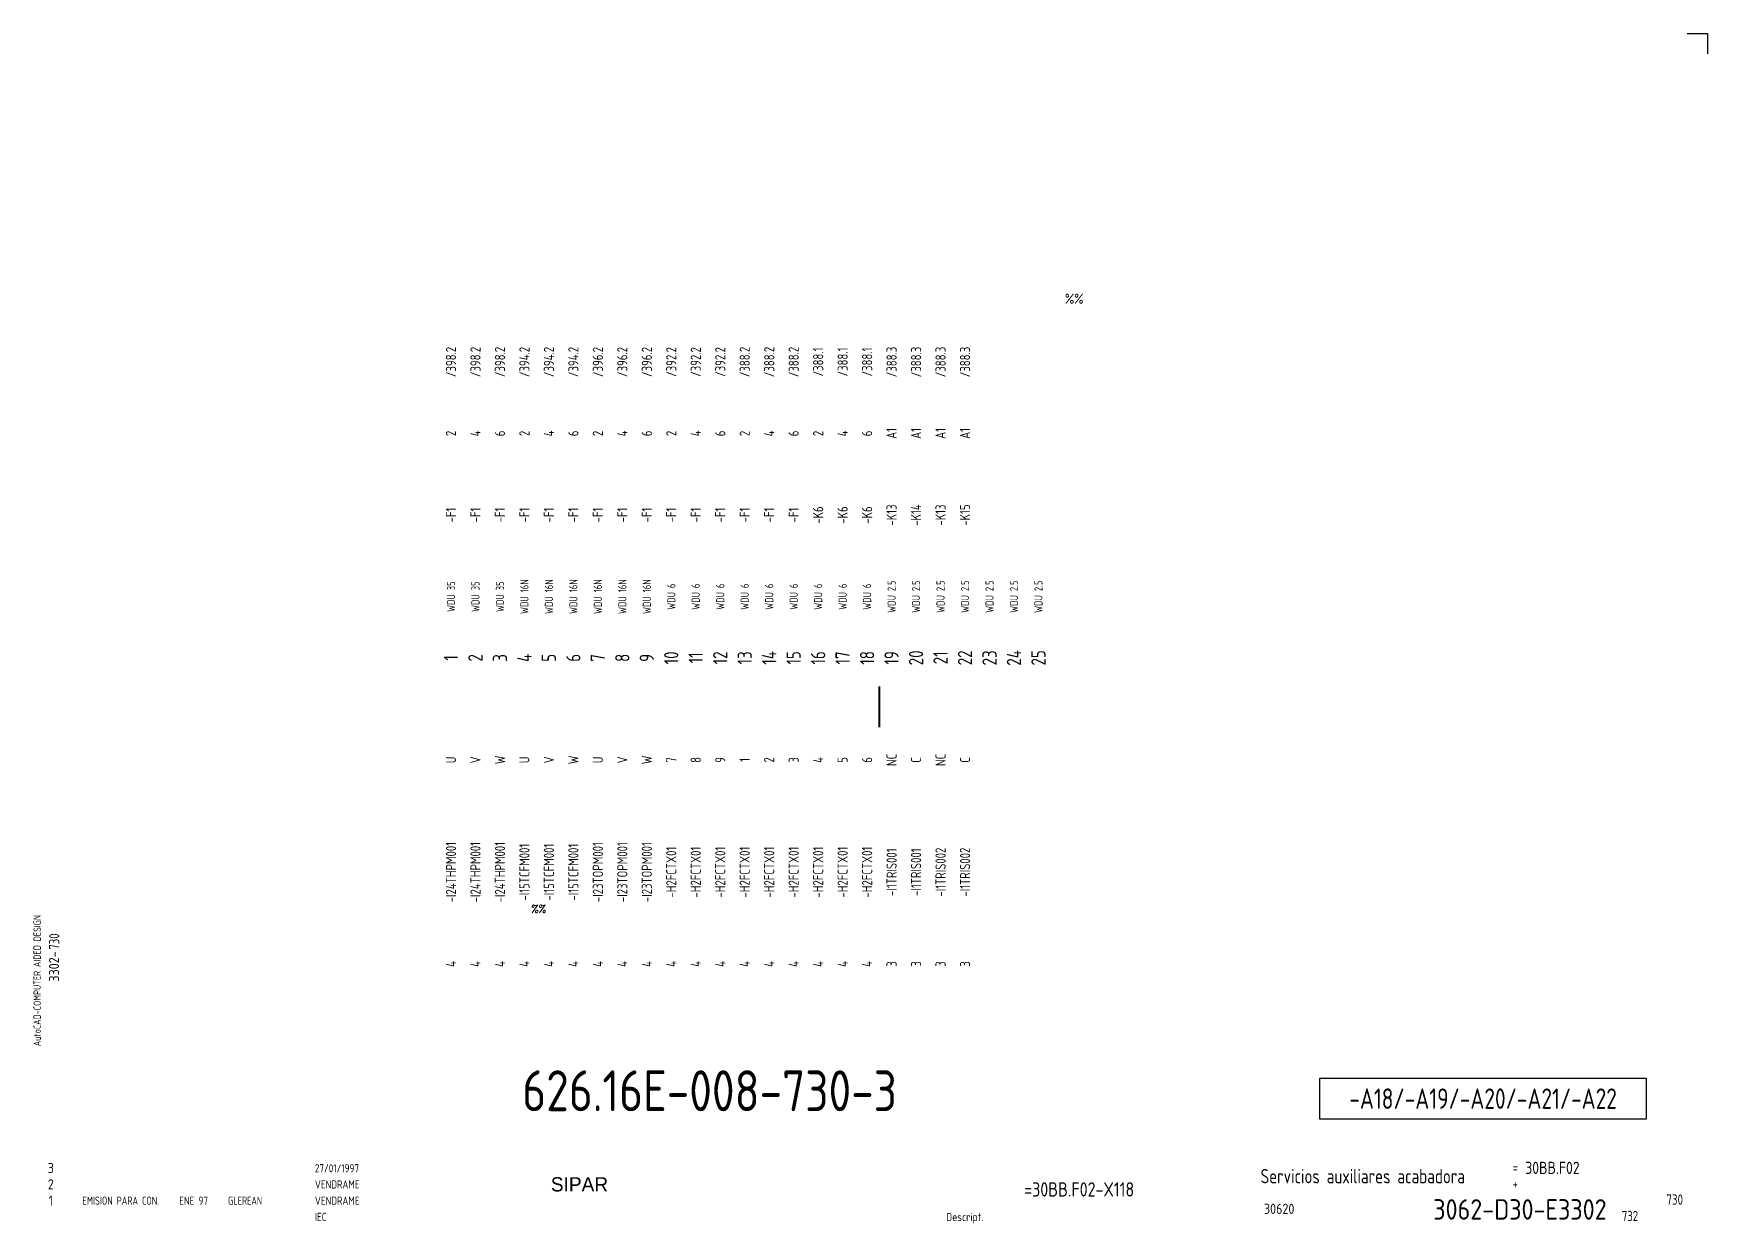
# Model space of a CAD drawing. Extents: x 10 to 420, y 5 to 297.
import ezdxf
from ezdxf.enums import TextEntityAlignment as Align

# ---------------------------------------------------------------- set-up
doc = ezdxf.new("R2010")
doc.units = 0
doc.header["$LTSCALE"] = 8
doc.header["$MEASUREMENT"] = 0
doc.layers.get('0').update_dxf_attribs({"linetype": 'CONTINUOUS'})
doc.layers.add('CART', color=7, linetype='CONTINUOUS')
doc.styles.add('DIN', font='DIN', dxfattribs={"width": 0.85})
doc.styles.add('SIMPLEX', font='SIMPLEX', dxfattribs={"width": 0.9})
doc.styles.add('UNIV', font='UNIV')

# ---------------------------------------------------------------- blocks, each defined once
blk = doc.blocks.new('WB-FG100')
at = {"layer": 'CART', "color": 1}
for p, q in [((415, 297), (420, 297)), ((420, 297), (420, 292))]:
    blk.add_line(p, q, dxfattribs=at)
at = {"layer": 'CART', "color": 1, "style": 'DIN', "width": 0.8}
blk.add_text('AutoCAD-COMPUTER AIDED DESIGN', height=1.8, rotation=90, dxfattribs=at).set_placement((11.47, 48.84))
at = {"layer": 'CART', "color": 3, "style": 'DIN', "width": 0.8}
for s, p in [('=', (372.24, 17.91)), ('+', (372.24, 13.87))]:
    blk.add_text(s, height=2.5, dxfattribs=at).set_placement(p)
at = {"layer": 'CART', "color": 7, "style": 'DIN', "width": 0.9}
blk.add_attdef('FILE', text='', height=2.5, rotation=90, dxfattribs=at).set_placement((15.95, 68.38), align=Align.CENTER)
for tag, p in [('MOD-3', (13.92, 19)), ('MOD-2', (13.92, 15)), ('MOD-1', (13.92, 11)), ('NR.COMMESSA', (315, 9))]:
    blk.add_attdef(tag, text='', height=2.5, dxfattribs=at).set_placement(p, align=Align.MIDDLE)
at = {"layer": 'CART', "color": 7, "style": 'DIN'}
for tag, width, p in [('REV-3', 0.9, (21.66, 19)), ('DATA-3', 0.9, (45.37, 19)), ('NOME-3', 0.9, (57.37, 19)), ('REV-2', 0.9, (21.66, 15)), ('DATA-2', 0.9, (45.37, 15)), ('NOME-2', 0.9, (57.37, 15)), ('REV-1', 0.9, (21.66, 11)), ('DATA-1', 0.9, (45.37, 11)), ('NOME-1', 0.7, (57.37, 11))]:
    blk.add_attdef(tag, text='', height=2, dxfattribs=dict(at, width=width)).set_placement(p, align=Align.MIDDLE_LEFT)
at = {"layer": 'CART', "color": 7, "style": 'DIN', "width": 0.9}
for tag, p, height in [('DATA', (78.64, 17.94), 2), ('ESECUTORE', (78.64, 13.97), 2), ('CONTROLLORE', (78.64, 9.99), 2), ('SEGUE', (398.93, 5.65), 2.8), ('NORMA', (78.64, 6.01), 2)]:
    blk.add_attdef(tag, p, '', height=height, dxfattribs=at)
at = {"layer": 'CART', "color": 2, "style": 'DIN', "width": 0.9}
for tag, p in [('TITOLO-1/3', (266.5, 18.23)), ('TITOLO-1/2', (266.5, 15.73)), ('TITOLO-2/3', (266.5, 13.18)), ('TITOLO-2/2', (266.5, 10.68)), ('TITOLO-3/3', (266.5, 8.13))]:
    blk.add_attdef(tag, text='', height=3.5, dxfattribs=at).set_placement(p, align=Align.MIDDLE)
at = {"layer": 'CART', "color": 3, "style": 'DIN', "width": 0.9}
blk.add_attdef('ASSIEME', text='', height=3.5, dxfattribs=at).set_placement((334, 17), align=Align.MIDDLE)
at = {"layer": 'CART', "color": 3, "style": 'DIN', "width": 0.85}
for tag, p in [('=', (375.33, 16.63)), ('+', (375.33, 12.76))]:
    blk.add_attdef(tag, text='', height=3, dxfattribs=at).set_placement(p, align=Align.BOTTOM_LEFT)
at = {"layer": 'CART', "color": 3, "style": 'DIN', "width": 0.9}
blk.add_attdef('FOGLIO', text='', height=2.8, dxfattribs=at).set_placement((414.2, 9.56), align=Align.RIGHT)
at = {"layer": 'CART', "color": 2, "style": 'DIN', "width": 0.9}
blk.add_attdef('DISEGNO', text='', height=5, dxfattribs=at).set_placement((395.27, 6.35), align=Align.RIGHT)
at = {"layer": 'CART', "color": 1, "style": 'DIN', "width": 0.9}
blk.add_attdef('TIPOLOGIA', (233.37, 6), '', height=2, dxfattribs=at)

msp = doc.modelspace()

# ---------------------------------------------------------------- linework, layer by layer
at = {"color": 2}
for p, q in [((325, 31), (325, 41)), ((325, 41), (405, 41)), ((405, 41), (405, 31)), ((405, 31), (325, 31))]:
    msp.add_line(p, q, dxfattribs=at)
at = {"linetype": 'Continuous', "const_width": 0.5}
msp.add_lwpolyline([(217, 127), (217, 137)], dxfattribs=at)

# ---------------------------------------------------------------- block references
at = {"layer": 'CART'}
ref = msp.add_blockref('WB-FG100', (0, 0), dxfattribs=at)
ref.add_attrib('TIPOLOGIA', 'Descript.', (233.37, 6), dxfattribs={"color": 1, "height": 2, "style": 'DIN', "width": 0.9})
ref.add_attrib('ASSIEME', 'Servicios auxiliares acabadora', dxfattribs={"color": 3, "height": 3.5, "style": 'DIN', "width": 0.8}).set_placement((335.5, 17), align=Align.MIDDLE)
ref.add_attrib('=', '30BB.F02', dxfattribs={"color": 3, "height": 3, "style": 'DIN', "width": 0.85}).set_placement((375.33, 16.63), align=Align.BOTTOM_LEFT)
ref.add_attrib('NR.COMMESSA', '30620', dxfattribs={"color": 7, "height": 2.5, "style": 'DIN', "width": 0.9}).set_placement((315, 9), align=Align.MIDDLE)
ref.add_attrib('DISEGNO', '3062-D30-E3302', dxfattribs={"color": 2, "height": 5, "style": 'DIN', "width": 0.9}).set_placement((395.27, 6.35), align=Align.RIGHT)
ref.add_attrib('DATA', '27/01/1997', (78.64, 17.94), dxfattribs={"color": 7, "height": 2, "style": 'DIN', "width": 0.85})
ref.add_attrib('ESECUTORE', 'VENDRAME', (78.64, 13.97), dxfattribs={"color": 7, "height": 2, "style": 'DIN', "width": 0.85})
ref.add_attrib('CONTROLLORE', 'VENDRAME', (78.64, 9.99), dxfattribs={"color": 7, "height": 2, "style": 'DIN', "width": 0.85})
ref.add_attrib('NORMA', 'IEC', (78.64, 6.01), dxfattribs={"color": 7, "height": 2, "style": 'DIN', "width": 0.85})
ref.add_attrib('MOD-1', '1', dxfattribs={"color": 7, "height": 2.5, "style": 'DIN', "width": 0.9}).set_placement((13.92, 11), align=Align.MIDDLE)
ref.add_attrib('REV-1', 'EMISION PARA CON.', dxfattribs={"color": 7, "height": 2, "style": 'DIN', "width": 0.8}).set_placement((21.66, 11), align=Align.MIDDLE_LEFT)
ref.add_attrib('DATA-1', 'ENE 97', dxfattribs={"color": 7, "height": 2, "style": 'DIN', "width": 0.85}).set_placement((45.37, 11), align=Align.MIDDLE_LEFT)
ref.add_attrib('NOME-1', 'GLEREAN', dxfattribs={"color": 7, "height": 2, "style": 'DIN', "width": 0.7}).set_placement((57.37, 11), align=Align.MIDDLE_LEFT)
ref.add_attrib('MOD-2', '2', dxfattribs={"color": 7, "height": 2.5, "style": 'DIN', "width": 0.9}).set_placement((13.92, 15), align=Align.MIDDLE)
ref.add_attrib('MOD-3', '3', dxfattribs={"color": 7, "height": 2.5, "style": 'DIN', "width": 0.9}).set_placement((13.92, 19), align=Align.MIDDLE)
ref.add_attrib('FILE', '3302-', dxfattribs={"color": 7, "height": 2.5, "rotation": 90, "style": 'DIN', "width": 0.9}).set_placement((15.95, 68.38), align=Align.CENTER)

# ---------------------------------------------------------------- texts
at = {"style": 'DIN'}
for s, width, p in [('%%', 0.85, (262.5, 230.75)), ('732', 0.8, (399, 6))]:
    msp.add_text(s, height=2.5, dxfattribs=dict(at, width=width)).set_placement(p)
at = {"style": 'DIN', "width": 0.8}
for s, height, p in [('/398.2', 2.5, (112, 216.5)), ('/398.2', 2.5, (118, 216.5)), ('/398.2', 2.5, (124, 216.5)), ('/394.2', 2.5, (130, 216.5)), ('/394.2', 2.5, (136, 216.5)), ('/394.2', 2.5, (142, 216.5)), ('/396.2', 2.5, (148, 216.5)), ('/396.2', 2.5, (154, 216.5)), ('/396.2', 2.5, (160, 216.5)), ('/392.2', 2.5, (166, 216.5)), ('/392.2', 2.5, (172, 216.5)), ('/392.2', 2.5, (178, 216.5)), ('/388.2', 2.5, (184, 216.5)), ('/388.2', 2.5, (190, 216.5)), ('/388.2', 2.5, (196, 216.5)), ('/388.1', 2.5, (202, 216.5)), ('/388.1', 2.5, (208, 216.5)), ('/388.1', 2.5, (214, 216.5)), ('/388.3', 2.5, (220, 216.5)), ('/388.3', 2.5, (226, 216.5)), ('/388.3', 2.5, (232, 216.5)), ('/388.3', 2.5, (238, 216.5)), ('2', 2.5, (112, 199)), ('4', 2.5, (118, 199)), ('6', 2.5, (124, 199)), ('2', 2.5, (130, 199)), ('4', 2.5, (136, 199)), ('6', 2.5, (142, 199)), ('2', 2.5, (148, 199)), ('4', 2.5, (154, 199)), ('6', 2.5, (160, 199)), ('2', 2.5, (166, 199)), ('4', 2.5, (172, 199)), ('6', 2.5, (178, 199)), ('2', 2.5, (184, 199)), ('4', 2.5, (190, 199)), ('6', 2.5, (196, 199)), ('2', 2.5, (202, 199)), ('4', 2.5, (208, 199)), ('6', 2.5, (214, 199)), ('A1', 2.5, (220, 199)), ('A1', 2.5, (226, 199)), ('A1', 2.5, (232, 199)), ('A1', 2.5, (238, 199)), ('-K6', 2.5, (202, 179)), ('-K6', 2.5, (208, 179)), ('-K6', 2.5, (214, 179)), ('-K13', 2.5, (220, 179)), ('-K14', 2.5, (226, 179)), ('-K13', 2.5, (232, 179)), ('-K15', 2.5, (238, 179)), ('-F1', 2.5, (112, 179)), ('-F1', 2.5, (118, 179)), ('-F1', 2.5, (124, 179)), ('-F1', 2.5, (130, 179)), ('-F1', 2.5, (136, 179)), ('-F1', 2.5, (142, 179)), ('-F1', 2.5, (148, 179)), ('-F1', 2.5, (154, 179)), ('-F1', 2.5, (160, 179)), ('-F1', 2.5, (166, 179)), ('-F1', 2.5, (172, 179)), ('-F1', 2.5, (178, 179)), ('-F1', 2.5, (184, 179)), ('-F1', 2.5, (190, 179)), ('-F1', 2.5, (196, 179)), ('WDU 35', 2, (112, 159)), ('WDU 35', 2, (118, 159)), ('WDU 35', 2, (124, 159)), ('WDU 16N', 2, (130, 159)), ('WDU 16N', 2, (136, 159)), ('WDU 16N', 2, (142, 159)), ('WDU 16N', 2, (148, 159)), ('WDU 16N', 2, (154, 159)), ('WDU 16N', 2, (160, 159)), ('WDU 6', 2, (166, 159)), ('WDU 6', 2, (172, 159)), ('WDU 6', 2, (178, 159)), ('WDU 6', 2, (184, 159)), ('WDU 6', 2, (190, 159)), ('WDU 6', 2, (196, 159)), ('WDU 6', 2, (202, 159)), ('WDU 6', 2, (208, 159)), ('WDU 6', 2, (214, 159)), ('WDU 2.5', 2, (220, 159)), ('WDU 2.5', 2, (226, 159)), ('WDU 2.5', 2, (232, 159)), ('WDU 2.5', 2, (238, 159)), ('WDU 2.5', 2, (244, 159)), ('WDU 2.5', 2, (250, 159)), ('WDU 2.5', 2, (256, 159)), ('U', 2.5, (112, 119)), ('V', 2.5, (118, 119)), ('W', 2.5, (124, 119)), ('U', 2.5, (130, 119)), ('V', 2.5, (136, 119)), ('W', 2.5, (142, 119)), ('U', 2.5, (148, 119)), ('V', 2.5, (154, 119)), ('W', 2.5, (160, 119)), ('7', 2.5, (166, 119)), ('8', 2.5, (172, 119)), ('9', 2.5, (178, 119)), ('1', 2.5, (184, 119)), ('2', 2.5, (190, 119)), ('3', 2.5, (196, 119)), ('4', 2.5, (202, 119)), ('5', 2.5, (208, 119)), ('6', 2.5, (214, 119)), ('NC', 2.5, (220, 119)), ('C', 2.5, (226, 119)), ('NC', 2.5, (232, 119)), ('C', 2.5, (238, 119)), ('-I24THPM001', 2.5, (112, 91.5)), ('-I24THPM001', 2.5, (118, 91.5)), ('-I24THPM001', 2.5, (124, 91.5)), ('-I23TOPM001', 2.5, (148, 91.5)), ('-I23TOPM001', 2.5, (154, 91.5)), ('-I23TOPM001', 2.5, (160, 91.5)), ('-I15TCFM001', 2.5, (130, 91.5)), ('-I15TCFM001', 2.5, (136, 91.5)), ('-I15TCFM001', 2.5, (142, 91.5)), ('-H2FCTX01', 2.5, (166, 91.5)), ('-H2FCTX01', 2.5, (172, 91.5)), ('-H2FCTX01', 2.5, (178, 91.5)), ('-H2FCTX01', 2.5, (184, 91.5)), ('-H2FCTX01', 2.5, (190, 91.5)), ('-H2FCTX01', 2.5, (196, 91.5)), ('-H2FCTX01', 2.5, (202, 91.5)), ('-H2FCTX01', 2.5, (208, 91.5)), ('-H2FCTX01', 2.5, (214, 91.5)), ('-I1TRIS001', 2.5, (220, 91.5)), ('-I1TRIS001', 2.5, (226, 91.5)), ('-I1TRIS002', 2.5, (232, 91.5)), ('-I1TRIS002', 2.5, (238, 91.5)), ('4', 2.5, (112, 69)), ('4', 2.5, (118, 69)), ('4', 2.5, (124, 69)), ('4', 2.5, (130, 69)), ('4', 2.5, (136, 69)), ('4', 2.5, (142, 69)), ('4', 2.5, (148, 69)), ('4', 2.5, (154, 69)), ('4', 2.5, (160, 69)), ('4', 2.5, (166, 69)), ('4', 2.5, (172, 69)), ('4', 2.5, (178, 69)), ('4', 2.5, (184, 69)), ('4', 2.5, (190, 69)), ('4', 2.5, (196, 69)), ('4', 2.5, (202, 69)), ('4', 2.5, (208, 69)), ('4', 2.5, (214, 69)), ('3', 2.5, (220, 69)), ('3', 2.5, (226, 69)), ('3', 2.5, (232, 69)), ('3', 2.5, (238, 69))]:
    msp.add_text(s, height=height, rotation=90, dxfattribs=at).set_placement(p, align=Align.MIDDLE)
at = {"color": 6, "style": 'DIN', "width": 0.8}
for s, p in [('1', (112, 144)), ('2', (118, 144)), ('3', (124, 144)), ('4', (130, 144)), ('5', (136, 144)), ('6', (142, 144)), ('7', (148, 144)), ('8', (154, 144)), ('9', (160, 144)), ('10', (166, 144)), ('11', (172, 144)), ('12', (178, 144)), ('13', (184, 144)), ('14', (190, 144)), ('15', (196, 144)), ('16', (202, 144)), ('17', (208, 144)), ('18', (214, 144)), ('19', (220, 144)), ('20', (226, 144)), ('21', (232, 144)), ('22', (238, 144)), ('23', (244, 144)), ('24', (250, 144)), ('25', (256, 144))]:
    msp.add_text(s, height=3.5, rotation=90, dxfattribs=at).set_placement(p, align=Align.MIDDLE)
at = {"color": 7, "linetype": 'Continuous', "style": 'SIMPLEX', "width": 0.9}
msp.add_text('%%', height=2, dxfattribs=at).set_placement((133.5, 82.5), align=Align.MIDDLE)
at = {"style": 'DIN', "width": 0.8}
msp.add_text('730', height=2.5, rotation=90, dxfattribs=at).set_placement((16, 72.5))
at = {"color": 6, "style": 'DIN', "width": 0.8}
msp.add_text('-A18/-A19/-A20/-A21/-A22', height=5, dxfattribs=at).set_placement((365, 36), align=Align.MIDDLE)
at = {"color": 3, "style": 'DIN', "width": 0.85}
msp.add_text('=30BB.F02-X118', height=3.5, dxfattribs=at).set_placement((266, 12), align=Align.CENTER)
at = {"color": 3, "style": 'DIN', "width": 0.8}
msp.add_text('730', height=2.56, dxfattribs=at).set_placement((414, 10), align=Align.RIGHT)
at = {"color": 2, "insert": (129.47, 42.92), "char_height": 10, "width": 111.0411, "attachment_point": 1, "style": 'DIN'}
msp.add_mtext('626.16E-008-730-3', dxfattribs=at)
at = {"layer": 'CART', "color": 2, "linetype": 'Continuous', "style": 'UNIV'}
msp.add_text('SIPAR', height=3.5, dxfattribs=at).set_placement((143.5, 13.25), align=Align.CENTER)

doc.saveas('drawing.dxf')
